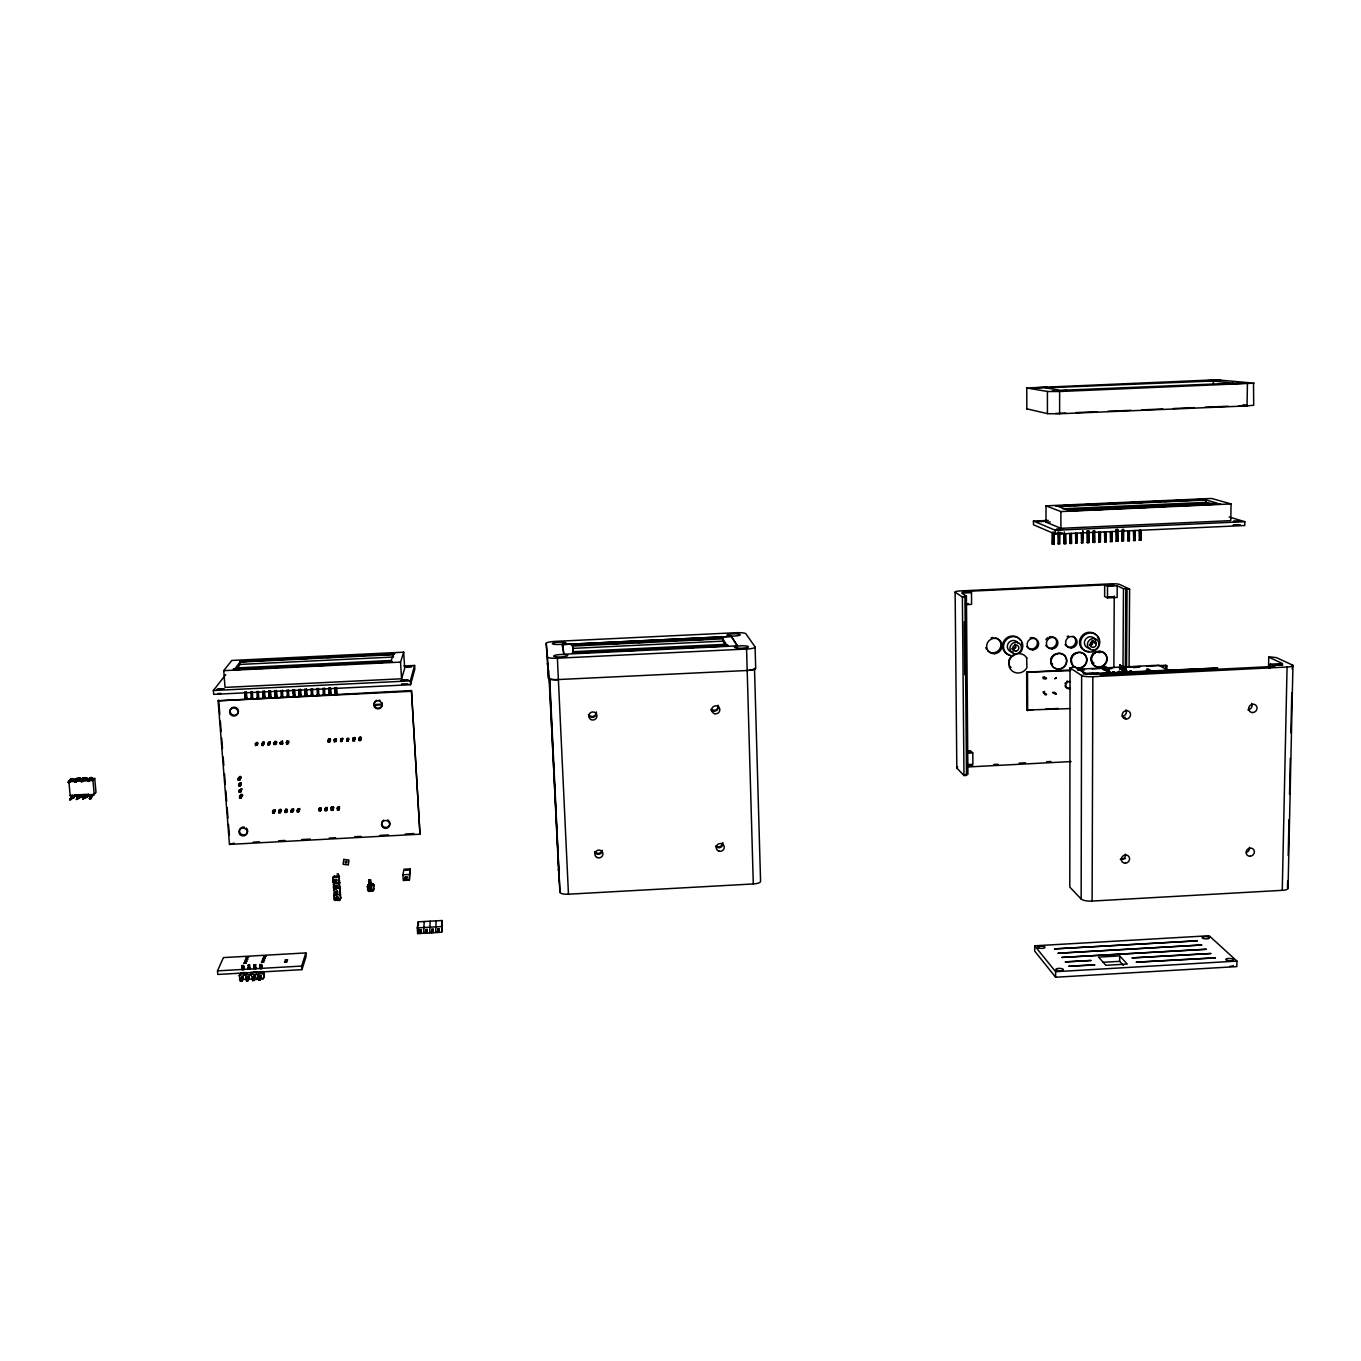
<?xml version="1.0" encoding="UTF-8"?>
<svg xmlns="http://www.w3.org/2000/svg" width="1361" height="1361" viewBox="0 0 1361 1361"><rect width="100%" height="100%" fill="white"/><g stroke="black" fill="none" stroke-linecap="round" stroke-linejoin="round"><path stroke-width="1.5" d="M1058.467 532.168L1058.467 544.043L1058.109 532.015M1027.334 408.963L1047.834 413.71L1059.624 413.761L1059.624 391.509L1254.093 383.156L1216.445 379.787L1026.551 387.97L1047.817 391.526L1059.624 391.509M1058.109 543.873L1059.845 543.975L1059.845 532.1M1060.899 528.323L1060.899 511.566L1045.997 505.85L1046.014 522.165L1060.899 528.323L1230.786 520.634L1231.059 503.944L1211.596 498.466L1045.997 505.85M1064.285 531.896L1064.285 543.771L1063.911 533.716M1065.289 533.665L1065.646 543.72L1065.663 533.818M1067.79 510.562L1220.579 503.791L1067.79 511.038L1072.536 510.698M1070.086 533.614L1070.086 543.515L1069.712 533.461M1270.119 668.404L1270.204 664.185L1274.815 666.397L1101.049 675.039L1097.476 672.776L1085.074 673.389L1074.799 666.703L1070.035 667.894L1069.797 887.083L1081.144 899.026A8.881 2.552 1.5 0 0 1092.117 901.067L1282.266 890.332A9.051 2.45 2.9 0 0 1287.506 887.389L1287.642 881.043M1071.09 533.393L1071.447 543.447L1071.464 533.546M1075.905 533.342L1075.888 543.243L1075.513 533.189M1075.496 543.09L1077.249 543.175L1077.266 533.291M1081.706 533.087L1081.672 542.988L1081.314 532.934M1081.144 899.026L1081.638 675.515L1070.035 667.894M1082.675 538.803L1082.693 530.892M1081.297 542.818L1083.05 542.92L1083.067 531.045M1087.507 530.841L1087.473 542.716L1087.116 530.688M1088.494 530.62L1088.834 542.648L1088.868 530.79M1093.308 530.586L1093.274 542.444L1092.917 532.406M1092.117 901.067L1092.849 676.689A9.068 1.667 0.1 0 1 1081.638 675.515M1094.278 532.338L1094.635 542.393L1094.669 530.518M1099.093 532.287L1099.059 542.188L1098.701 532.134M1098.667 542.018L1100.42 542.12L1100.471 532.236M1103.363 669.663L1103.38 665.495L1104.145 668.949M1103.703 668.966L1103.38 665.495M1103.822 669.612L1103.839 665.478M1104.894 532.032L1104.843 541.916L1104.503 531.879M1104.673 584.873L1104.622 596.492L1107.48 597.921L1117.143 597.462L1117.211 585.791L1107.531 586.251L1104.673 584.873L969.287 591.235L971.499 592.647L971.584 604.369L965.749 604.658M1105.234 669.85L1104.026 669.646L1106.391 669.646L1105.234 669.85L1105.642 666.584L1106.017 670.105M1105.864 531.811L1106.221 541.848L1106.255 531.964M1105.557 670.122L1105.642 666.584M1106.918 670.905L1105.71 670.684L1108.075 670.684L1106.918 670.905L1107.31 667.622L1107.701 671.143M1107.242 671.177L1107.31 667.622M1107.48 597.921L1107.531 586.251M1108.62 673.695L1108.654 668.744L1109.521 672.283M1109.062 673.219L1108.654 668.744M1109.079 673.661L1109.096 668.71M1110.678 531.76L1110.644 541.661L1110.287 531.607M1111.648 531.556L1112.005 541.593L1112.056 531.709M1113.859 667.605L1114.234 596.033M1116.479 529.531L1116.428 541.389L1116.088 529.378M1117.449 529.31L1117.789 541.321L1117.857 529.463M1119.831 669.578L1120.307 664.661L1120.29 668.829M1120.732 668.183L1119.865 664.678M1121.855 531.079L1121.804 540.963L1123.574 541.066L1123.642 529.208M1123.42 965.442L1119.661 961.342L1119.678 955.898L1098.548 957.123L1105.847 965.323L1127.248 964.064L1119.678 955.898M1122.213 541.117L1122.281 529.259M1121.685 669.068L1122.162 665.767M1122.093 670.956L1122.57 666.005L1122.536 670.922M1122.995 666.924L1123.471 588.735L1117.211 585.791M1123.42 670.105C1123.335 659.83 1125.292 673.678 1123.948 670.054M1123.829 670.344L1123.846 667.06M1124.271 670.327L1123.437 666.822M1125.343 671.279L1125.819 667.962L1125.683 672.351M1125.326 666.805L1125.819 588.632L1123.471 588.735M1126.142 672.368L1125.377 667.979M1126.551 667.536L1127.061 589.211L1125.819 588.632M1128.048 530.977L1127.98 540.861L1127.64 530.824M1129.001 530.756L1129.358 540.793L1129.426 530.909M1129.086 667.417L1129.596 589.092L1119.678 584.464A7.026 0.987 -0.3 0 0 1110.967 583.835L960.441 590.912A6.975 1.021 -0.9 0 0 955.133 592.205L956.817 768.012L963.979 775.549L966.514 775.413L964.949 596.867L964.047 596.254L966.412 596.152L967.926 774.358L965.612 774.477L966.514 775.413M1133.832 530.722L1133.764 540.589L1133.424 530.569M1134.785 530.501L1135.125 540.538L1135.21 530.654M1139.616 530.45L1139.548 540.334L1139.208 530.297M1140.569 530.229L1140.909 540.266L1140.977 530.382M1165.765 669.459L1165.816 665.257L1146.847 666.21M1166.87 670.071L1166.904 665.869L1165.816 665.257M1204.094 499.317L1055.779 506.02L1205.387 499.419L1195.673 500.15M1213.587 504.489L1206.135 502.345L1206.169 499.997L1058.552 506.598L1067.364 509.899L1217.329 503.196L1206.169 499.997M1213.366 384.517L1213.417 380.961L1045.554 387.868L1060.763 390.318L1233.304 383.207L1213.417 380.961M1236.928 961.087L1236.826 966.599L1055.609 977.232L1034.717 951.152L1034.7 945.81L1209.146 935.739L1236.928 961.087L1055.609 971.703L1034.7 945.81M1229.153 516.976L1244.822 521.688L1244.754 525.516L1055.319 534.141L1033.458 524.751L1033.441 521.059L1048.259 520.395M1059.624 413.761L1247.033 405.918L1247.425 383.768M1253.498 382.985L1253.702 405.238L1247.033 405.918M1268.537 667.673L1268.741 657.108L1271.157 656.989L1276.584 657.669L1292.389 665.036L1292.287 669.272M240.591 669.459L233.48 669.646L392.138 661.446L233.514 669.068M1282.266 890.332L1287.064 667.026A9.238 1.599 1 0 0 1292.389 665.036M1288.204 855.627L1288.986 819.628M1289.547 794.212L1290.33 758.213M1290.891 732.796L1291.776 692.562M1288.05 888.035L1292.95 665.444M242.666 795.385L241.85 796.559M263.217 745.147L264 742.17L263.217 745.147L261.754 745.216C265.327 735.433 262.469 752.735 262.537 742.238M276.334 743.497C273.068 739.193 274.684 747.938 276.793 742.357M281.625 810.322L279.617 811.258M330.621 739.635L329.668 742.034L328.205 742.102L328.767 739.142L330.23 739.074C329.532 745.641 326.674 736.556 330.077 740.69M348.807 739.516C344.452 743.327 348.994 734.43 348.229 741.099L346.766 741.167L347.259 738.223M355.272 738.394C351.733 744.059 354.064 733.902 354.404 740.775L352.958 740.86L353.418 737.9L354.881 737.832L354.728 739.448M361.141 738.904C356.803 742.698 361.328 733.817 360.597 740.469L359.134 740.537L359.576 737.594L361.039 737.526L360.597 740.469M441.713 932.2L442.087 920.529L418.218 921.856L417.283 927.896L417.623 933.561L441.713 932.2L442.087 920.529M438.922 931.077L439.195 928.814L437.783 928.9L437.579 932.523L437.493 931.162L438.922 931.077L439.008 932.455L439.195 928.814M436.115 920.853L435.69 932.54M433.189 929.155L432.968 932.795L432.883 931.417L431.454 931.502L431.539 932.863L431.76 929.24L433.189 929.155L433.257 930.516L431.845 930.601L431.76 929.24M430.161 921.193L429.668 932.88M427.167 929.495L426.929 933.136L427.167 929.495L425.738 929.58L425.5 933.204L425.738 929.58M424.19 921.516L423.645 933.221M421.144 929.835L420.889 933.476L421.144 929.835L419.715 929.92L419.46 933.544L419.375 932.183L420.804 932.098M417.623 933.561L418.576 927.47M723.423 637.85L571.212 645.131L723.218 637.714M419.971 834.208L411.464 690.571L218.1 700.796L229.465 844.398L419.971 834.208L411.464 690.571M409.355 880.159L410.018 868.896L404.013 869.22L402.924 874.766L403.281 880.499L409.355 880.159L410.018 868.896M406.82 876.739L406.497 880.21L406.412 878.832L404.983 878.917L405.068 880.295L405.374 876.824L406.82 876.739L406.905 878.117L405.459 878.185M404.983 878.917L405.374 876.824M373.663 890.213L373.816 884.633L372.812 883.765L368.678 884.004L367.351 886.657L368.627 891.404L372.761 891.183L373.816 884.633M372.761 891.183L374.071 888.495M371.179 887.712L369.614 888.308M371.043 890.009L370.481 879.648L368.95 880.125L369.614 890.077L371.043 890.009L370.481 879.648M373.407 886.334L372.812 883.765M369.614 890.077L369.052 879.716M367.351 886.657L368.678 884.004M367.606 890.553L367.776 884.956M225.756 674.597L213.388 690.52L213.694 694.365L410.563 684.719L414.816 669.119L414.595 665.444L403.996 665.971M410.563 684.719L410.341 680.891L414.595 665.444M335.486 893.173L334.057 895.878L334.347 899.842L339.433 900.489L340.828 897.784L339.535 892.952L340.165 888.018L339.144 887.151L339.757 882.217L338.736 881.35L339.365 876.399L338.345 875.548L333.394 876.739L333.139 882.404L339.246 883.918L339.518 887.899L334.551 889.09L333.53 888.223L333.785 882.54L333.53 888.223M339.433 900.489L340.828 897.784M334.194 888.342L333.938 894.041L334.959 894.909L339.025 894.687L340.437 891.982M340.318 899.519L340.556 893.803M337.868 896.967L337.358 900.404L337.868 896.967L336.439 897.052L335.912 900.489L336.439 897.052M339.535 892.952L340.046 895.538M339.518 887.899L340.029 886.181M339.927 893.718L340.165 888.018M336.847 893.207L335.418 893.275L335.504 894.653L336.95 894.585L337.477 891.166L336.031 891.234L334.057 895.878M401.563 678.782L404.676 668.421L403.69 652.191L231.795 660.459L223.731 670.65L225.041 687.407L401.563 678.782L400.542 662.109L403.69 652.191M336.95 894.585L337.477 891.166M339.144 887.151L339.655 889.737M338.736 881.35L338.226 883.051L339.638 880.38M334.347 899.842L334.602 894.143M335.504 894.653L336.031 891.234M339.246 883.918L339.757 882.217M336.456 887.372L335.01 887.44L335.095 888.818L336.541 888.75L337.069 885.348L335.623 885.416L333.666 890.06M336.541 888.75L337.069 885.348M335.095 888.818L335.623 885.416M339.127 882.081L339.365 876.399M336.66 879.512L336.133 882.898L336.66 879.512L335.231 879.597L334.704 882.983L335.231 879.597M338.838 878.083L338.345 875.548M333.139 882.404L333.394 876.739M332.85 878.406L334.279 875.769M301.921 969.644L306.123 956.443L305.868 952.921L223.408 957.6L217.505 970.869L217.794 974.459L301.921 969.644L301.649 966.072L305.868 952.921M238.873 777.352L239.978 776.416M393.261 654.692L391.27 660.459L235.487 667.979L240.012 662.075L393.261 654.692L393.414 657.04L240.182 664.423L236.797 668.88M338.94 809.965L339.484 806.716L338.038 806.784L337.477 810.05L338.94 809.965L339.569 808.111M337.477 810.05L338.123 808.179M328.205 739.448L329.94 738.649M333.751 807.89L332.782 810.288L331.335 810.373L331.914 807.107L333.36 807.039L332.782 810.288M359.032 737.9L360.138 736.964M359.134 740.537L359.678 739.006M331.335 810.373L331.914 807.107M354.881 737.832L354.404 740.775M352.958 740.86L353.418 737.9M257.603 978.491L262.758 979.086L264.357 976.194L264.068 972.383L252.908 972.111L251.275 975.003L252.602 979.682L256.719 979.444L258.93 971.771M325.772 807.43L325.177 810.697L326.64 810.612L327.218 807.362M326.64 810.612L327.32 808.757M262.758 979.086L264.357 976.194M325.177 810.697L325.874 808.825M260.07 980.141L261.142 975.701L259.713 975.769L258.539 978.865L258.641 980.209L260.07 980.141L261.142 975.701M263.643 978.134L264.068 972.383M252.159 974.051L257.314 974.663L262.316 973.472L263.047 971.533M258.641 980.209L259.713 975.769M256.719 979.444L257.467 977.487M348.229 741.099L348.722 738.138M319.648 807.754L319.018 811.02L320.481 810.935L321.094 807.685M261.754 968.964C263.234 962.925 258.233 963.214 260.342 969.049M320.481 810.935C323.663 807.941 317.181 807.175 319.137 810.101M346.766 741.167L347.361 739.635M254.014 980.481L255.102 976.041L253.673 976.126L252.483 979.205L252.585 980.566L254.014 980.481L255.102 976.041M256.293 973.813L257.042 971.873M252.585 980.566L253.673 976.126M253.997 965.187L255.596 964.66L253.997 965.187L254.32 969.389M247.957 980.839L249.063 976.381L247.634 976.466L246.409 979.563L246.528 980.907L247.957 980.839L247.855 979.478L246.409 979.563M250.254 974.17L251.019 972.23L252.04 973.064L251.275 975.003L246.12 974.408L245.541 979.171L246.562 980.022L251.581 978.831M342.411 740.061C339.161 735.927 341.798 744.994 342.564 738.462L341.101 738.53L340.59 741.473L342.053 741.405L342.751 738.428M340.59 741.473L341.203 739.942M246.528 980.907L247.634 976.466M342.053 741.405L342.564 738.462M246.12 974.408L246.902 972.452L245.235 975.361L240.08 974.748L239.196 975.701L240.523 980.362L245.541 979.171M249.59 965L247.991 965.527L249.59 965L249.897 968.896M244.214 974.51L244.997 972.571L246.018 973.404M241.884 981.179L243.024 976.739L241.612 976.807L240.353 979.903L240.455 981.264L241.884 981.179L243.024 976.739M240.455 981.264L241.612 976.807M239.502 979.529L240.302 977.572M240.08 974.748L240.88 972.809L244.997 972.571M335.861 741.711L336.388 738.768L334.942 738.836L334.398 741.796L336.49 740.18M239.196 975.701L240.88 972.809M243.721 970.002C245.201 963.945 240.199 964.234 242.292 970.087M334.398 741.796L335.027 740.248M298.722 811.734L299.386 808.57L298.722 811.734L297.276 811.819L297.923 808.638M329.668 742.034L330.23 739.074M328.205 742.102L328.869 740.571M297.276 811.819L298.025 810.033M292.564 812.058L293.244 808.893L292.564 812.058L291.101 812.143L291.781 808.961M291.101 812.143L291.883 810.356L293.347 810.288M285.878 809.097L284.942 812.466L286.405 812.398C289.553 809.795 283.871 808.927 285.129 811.649M286.405 812.398L287.103 809.217L285.47 809.54M334.942 687.815L335.333 693.736L336.745 693.668L336.473 687.492M280.23 812.721L281.046 810.935L279.6 811.003L278.784 812.789L280.23 812.721L280.944 809.54L279.328 809.863M335.333 693.736L335.061 687.56M278.784 812.789L279.498 809.608L280.944 809.353M328.937 688.105L329.345 694.025L330.757 693.957L330.485 687.781M274.071 813.044L274.803 809.863L274.071 813.044L272.608 813.112L273.34 809.931M272.608 813.112L273.459 811.326M329.345 694.025L329.056 687.849M324.769 694.263L323.34 694.331L324.769 694.263L324.479 688.071M318.763 694.552L317.351 694.62L318.763 694.552L318.491 688.36M286.593 743.957L287.29 740.996L286.593 743.957L288.855 742.34M288.056 743.889L288.753 740.911M312.758 694.842L311.346 694.91L312.758 694.842L312.486 688.666M229.465 844.398L234.211 843.157M282.459 743.106C274.02 741.064 287.92 747.019 281.098 741.303L280.383 744.263L281.846 744.195L282.305 741.047M280.383 744.263L281.217 742.715M281.846 744.195L282.561 741.235M304.915 689.295L305.34 695.216L306.752 695.148L306.48 688.955M305.34 695.216L305.068 689.023M276.589 741.779L274.888 741.422L274.173 744.586L276.487 742.953M275.637 744.518L276.385 741.541L274.65 741.626L275.671 743.599M298.91 689.585L299.335 695.505L300.747 695.437L300.475 689.244M274.173 744.586L274.922 741.609M69.615 780.891L73.46 779.275L71.01 779.411C65.957 786.114 69.224 777.658 73.511 778.662L73.545 780.227L71.095 780.346L71.044 778.781M299.335 695.505L299.063 689.312M241.101 798.056L242.003 794.841L239.536 796.729L239.638 798.141L241.101 798.056L242.003 794.841M70.976 779.445L94.726 778.458L96.002 792.408L94.232 794.467L70.194 795.709L68.867 781.707L70.755 779.683M270.193 741.847L267.862 743.48L267.964 744.892L269.427 744.824L270.193 741.847L268.287 742.204M239.638 798.141L240.54 794.909M269.325 744.688C271.162 739.21 264.868 747.07 270.295 743.276M267.964 744.892L268.832 743.344M240.642 792.102L241.543 788.887L239.077 790.758L239.179 792.17L240.642 792.102L241.543 788.887M292.904 689.874L293.33 695.811L294.742 695.726L294.469 689.551M239.179 792.17L240.199 790.367M293.33 695.811L294.895 695.471M240.182 786.131L241.084 782.949L240.182 786.131L238.719 786.199L239.621 783.017M1123.335 668.863L1121.005 668.812L1122.144 668.591M261.754 745.216L262.639 743.65M94.232 794.467L92.956 780.465L94.726 778.458M89.554 779.394C84.042 784.855 96.92 775.6 89.741 777.829L88.516 779.768L89.605 779.87L88.516 779.768M92.106 777.846L89.656 777.982L89.792 779.394L92.361 779.07M239.723 780.159L240.625 776.995L238.141 778.815L238.26 780.227L239.723 780.159L240.625 776.995M288.736 696.032L287.307 696.1L288.736 696.032L288.464 689.84M238.26 780.227L239.264 778.475M85.726 779.904L84.042 779.683L85.726 779.904C89.758 776.638 81.269 777.097 81.286 780.125L82.579 779.751L81.286 780.125M82.613 781.775L81.099 781.384L86.985 779.53L86.951 777.965M257.008 745.454L257.807 742.477L256.344 742.562L255.545 745.522L257.909 743.889M255.545 745.522L256.446 743.974M282.731 696.322L281.302 696.39L282.731 696.322L282.442 690.129M79.465 780.227L77.798 779.989L79.465 780.227C83.548 776.961 75.042 777.42 75.042 780.448L76.369 780.551L76.233 779.155L80.656 778.934L80.758 779.853L75.042 780.448M80.758 779.853L80.724 778.288M71.095 780.346L73.511 778.662M274.854 690.759L275.296 696.696L276.708 696.628L276.436 690.418M275.296 696.696L275.007 690.503M268.832 691.065L269.274 696.985L270.686 696.917L270.414 690.725M269.274 696.985L269.002 690.793M1096.915 674.205L1089.157 674.222L1217.772 668.047L1097.97 673.27M262.809 691.354L263.251 697.274L264.68 697.206L264.408 691.014M263.251 697.274L262.979 691.082M258.658 697.512L257.229 697.581L258.658 697.512L258.386 691.303M252.636 697.802L251.207 697.87L252.636 697.802L252.363 691.609M244.725 692.239L245.184 698.176L246.613 698.108L246.341 691.898M245.184 698.176L244.912 691.966M287.035 740.996L287.715 742.953M93.654 795.011L90.779 796.627M90.064 796.491L91.204 795.147C92.973 792.544 86.849 800.489 90.966 798.703L93.722 793.973M89.367 798.788L90.813 797.087M84.161 796.968L82.851 796.865L84.161 796.968L82.732 799.128L87.308 797.104L88.482 794.246L74.923 795.028M82.698 798.652L87.257 796.627L88.482 794.246M82.732 799.128L84.212 797.427M82.885 797.342L84.076 794.484M81.065 797.427L82.255 794.569L81.031 796.951L76.471 799.451L81.031 796.951M82.851 796.865L84.008 795.522L88.414 795.3M76.471 799.451C80.639 797.121 74.413 797.019 77.968 797.75M76.641 797.665L77.73 794.875M76.437 798.975L77.917 797.291M88.142 781.503L92.123 778.339L89.673 778.475M76.607 797.189L77.781 795.845L82.204 795.624M73.851 797.801L74.991 795.998L72.541 796.117L69.717 799.792L73.851 797.801L72.422 797.563M69.717 799.792L72.609 795.079L72.541 796.117M81.133 781.86L82.579 779.751M76.352 782.099L74.821 781.707L76.352 782.099L77.798 779.989M74.872 782.184L76.301 778.509M333.258 884.242L334.16 883.272M68.101 782.524L69.7 782.439L71.18 780.329L68.05 782.048M401.648 683.885L407.909 683.885M263.881 744.042L264.204 742.408M320.975 809.268L320.618 810.22M333.224 808.621C326.555 804.47 335.725 813.708 331.999 808.502M233.48 669.595L234.5 668.863M239.689 661.021L394.809 653.603L239.723 661.633M75.059 796.44L75.059 794.943M70.194 795.709L71.163 795.147M579.735 653.059L572.488 653.212L728.033 645.267L572.488 652.685L573.389 652.889M240.472 778.713L241.288 777.539L240.302 776.45M241.39 790.622L241.782 788.631M274.667 811.819L275.415 810.356M299.233 810.527L299.998 809.063M1108.245 596.798L1113.468 596.747M354.455 739.584L352.873 738.206L354.592 737.407M240.097 785.62C243.364 784.736 238.498 781.52 238.856 784.821M221.162 693.464L218.066 693.464M1058.824 532.832C1051.1 533.614 1066.956 533.886 1061.342 532.832M1102.75 962.312L1119.661 961.342M417.283 927.896L441.372 926.535M421.212 931.196L419.8 931.264L419.715 929.92M425.823 930.941L427.252 930.856M439.28 930.175L437.868 930.261L437.783 928.9M425.415 931.843L426.844 931.758M241.969 965.868L243.381 965.8M260.019 964.847L261.431 964.762M217.505 970.869L301.649 966.072M241.714 978.168L243.143 978.083M247.753 977.81L249.165 977.725L249.063 976.381M253.775 977.47L255.205 977.385M259.815 977.13L261.244 977.045M240.353 979.903L241.782 979.818M252.483 979.205L253.912 979.12M258.539 978.865L259.968 978.78M336.984 873.966L338.396 873.881L338.498 875.259M405.272 870.291L408.912 870.087M333.751 877.437L337.817 877.216M402.924 874.766L408.998 874.442M335.316 880.975L336.762 880.89M334.602 881.605L336.048 881.52M368.95 880.125L370.379 880.04M370.821 883.425L372.251 883.357L372.336 884.718M335.725 886.794L337.154 886.709M368.236 885.705L372.387 885.467M369.835 889.175L371.264 889.09M336.133 892.612L337.562 892.527M336.524 898.413L337.97 898.345M335.81 899.111L337.256 899.026M1121.294 858.791L1125.53 858.553M548.687 670.275L559.932 892.272A8.319 2.382 -3 0 0 568.456 894.194L753.296 883.952A8.268 2.365 -1.4 0 0 760.561 881.162L754.504 668.37M253.231 842.153L259.56 841.813M278.58 840.792L284.925 840.452M301.819 839.55L310.274 839.091M329.294 838.087L335.623 837.747M354.643 836.726L360.988 836.386M379.991 835.382L388.446 834.922M405.357 834.021L413.795 833.578M70.959 778.934L73.409 778.798M76.216 778.662L80.622 778.441M82.443 778.339L86.866 778.118M82.46 778.832L86.883 778.611L86.985 779.53M69.768 780.227L82.698 779.564L82.528 778.186M84.161 779.479L93.807 778.985M68.867 781.707L92.956 780.465M88.108 781.027L89.384 781.435M238.141 778.815L239.604 778.747M238.6 784.804L240.063 784.719M91.204 795.147L93.671 795.011M77.849 796.287L82.358 796.015M84.076 795.981L88.584 795.692M966.769 750.983L970.597 750.779L972.792 752.939L972.894 764.321L967.127 764.61M69.666 799.332L70.942 799.741M89.316 798.312L90.966 798.703M239.077 790.758L240.54 790.69M967.025 753.245L972.792 752.939M242.598 795.079C241.169 792.306 238.498 797.427 242.122 796.236M239.536 796.729L240.999 796.661M968.386 765.801L972.622 765.58M993.768 764.474L998.004 764.253M1019.151 763.147L1025.496 762.823M1046.643 761.718L1050.879 761.497M967.518 766.992L1071.107 761.565M272.506 811.717L273.952 811.632M278.665 811.394L280.128 811.309M284.84 811.071L286.303 810.986M290.999 810.748L292.462 810.663M297.174 810.424L298.62 810.339M318.933 809.608L320.379 809.54M325.075 809.285L326.538 809.217M331.233 808.961L332.696 808.893M337.392 808.638L338.838 808.57M373.901 704.539L382.322 704.13M1069.729 708.605L1026.772 710.051L1026.653 672.164L1070.937 669.969M1077.266 669.646L1083.594 669.34M1092.015 668.914L1111.001 667.979M1119.422 667.57L1140.518 666.516M373.646 705.27L382.084 704.862M1026.653 672.164L1069.763 670.701M1078.218 670.275L1084.547 669.952M1105.659 668.914L1112.005 668.591M1133.118 667.553L1139.463 667.23M1160.576 666.192L1166.904 665.869M1270.204 664.185L1282.47 663.573L1268.741 657.108M1083.152 674.018L1093.734 673.491M1043.053 676.995L1046.473 678.441L1045.18 679.156L1043.224 677.761L1043.224 678.833M1092.849 676.689L1287.064 667.026M1043.241 692.715L1046.49 694.739L1045.197 694.79L1043.241 691.643M1045.197 694.161L1046.49 694.093M1052.887 692.222L1056.17 694.246L1052.716 692.749M255.426 744.11L256.906 744.025M261.652 743.786L263.115 743.718M267.862 743.48L269.325 743.412M274.071 743.157L275.534 743.089M280.281 742.851L281.744 742.783M286.49 742.545L287.954 742.46M328.103 740.69L329.566 740.622M334.296 740.367L335.759 740.299M340.488 740.061L341.951 739.993M346.681 739.755L348.127 739.669M352.856 739.431L354.966 739.244M359.032 739.125L360.495 739.057M1026.772 710.051L1033.084 709.727M1045.69 709.098L1058.28 708.452M562.365 644.536L731.418 636.404L737.543 645.846L563.709 654.25L562.365 644.536L562.791 648.602M242.479 661.599L250.9 661.191M269.818 660.289L278.239 659.881M297.157 658.962L307.671 658.469M326.606 657.55L335.01 657.142M353.945 656.24L364.459 655.73M383.377 654.811L391.798 654.42M580.62 645.335L589.109 644.927M608.18 644.008L618.796 643.498M637.867 642.579L646.356 642.171M665.444 641.252L676.043 640.742M695.131 639.823L703.62 639.415M572.556 646.067L722.861 638.836L726.23 644.28L573.491 651.664L572.556 646.067L573.287 652.14M572.658 648.397L722.946 641.15L724.63 643.889M259.679 668.54L270.278 668.013M289.366 667.094L297.855 666.686M316.943 665.767L327.559 665.257M344.52 664.44L355.136 663.913M374.224 662.994L382.713 662.586M598.704 652.14L607.142 651.732M626.111 650.813L636.642 650.303M655.628 649.401L664.049 648.993M683.018 648.074L693.566 647.564M710.425 646.747L720.973 646.237M223.731 670.65L400.542 662.109M755.083 646.951L745.896 633.767A9.289 1.531 -1.8 0 0 735.672 632.729L555.373 641.371A9.357 1.548 -2.6 0 0 546.22 643.362L547.479 657.006A9.714 1.667 -2.6 0 0 557.381 658.214L746.577 649.044A9.663 1.65 -1.7 0 0 755.083 646.951L755.695 668.302A9.646 1.752 -1.7 0 1 747.189 670.497L558.367 679.547A8.489 1.548 -2.7 0 1 549.708 678.407L559.932 892.272M213.388 690.52L410.341 680.891M245.371 697.904L246.783 697.836M263.422 697.019L264.851 696.951M269.444 696.713L270.856 696.645M275.449 696.424L276.878 696.356M299.488 695.233L300.9 695.165M305.476 694.944L306.906 694.876M329.464 693.77L330.876 693.702M218.1 700.796L411.26 691.303M971.499 592.647L961.734 593.107L966.412 596.152M955.133 592.205L962.38 596.986L964.949 596.867M1127.061 589.211L1129.596 589.092M1062.975 506.071L1069.304 505.799M1073.506 505.611L1081.944 505.22M1092.475 504.761L1113.536 503.825M1124.067 503.349L1130.379 503.06M1134.598 502.872L1143.019 502.498M1153.55 502.039L1159.861 501.75M1164.08 501.563L1174.611 501.086M1185.142 500.627L1191.453 500.338M1062.771 508.759L1206.135 502.345M1083.016 510.222L1091.403 509.848M1095.605 509.66L1103.975 509.286M1114.455 508.827L1120.749 508.538M1124.935 508.351L1133.322 507.976M1143.801 507.5L1152.189 507.126M1156.391 506.938L1164.761 506.564M1175.241 506.088L1181.535 505.816M1185.72 505.629L1194.107 505.254M1204.587 504.778L1212.974 504.404M1060.899 511.566L1231.059 503.944M1046.014 522.165L1050.25 521.978M1033.441 521.059L1055.319 530.28L1244.822 521.688M1052.291 532.27L1052.308 544.145L1054.043 544.247L1054.043 532.372M1063.911 543.617L1065.646 543.72M1069.712 543.345L1071.447 543.447M1087.082 542.546L1088.834 542.648M1092.883 542.29L1094.635 542.393M1104.452 541.763L1106.221 541.848M1110.236 541.491L1112.005 541.593M1116.02 541.236L1117.789 541.321M1127.571 540.691L1129.358 540.793M1133.356 540.436L1135.125 540.538M1139.123 540.164L1140.909 540.266M1055.115 413.489L1065.663 413.046M1076.211 412.604L1097.323 411.72M1107.871 411.277L1131.076 410.307M1141.641 409.865L1162.736 408.981M1173.284 408.538L1194.397 407.654M1204.944 407.211L1228.166 406.241M1238.714 405.799L1247.152 405.459L1243.154 404.88M965.51 604.335L968.283 603.638M966.786 752.786L969.866 752.157L967.059 751.476M241.543 796.61L240.659 796.321M332.645 808.808L331.642 806.869L333.7 807.294M360.461 736.999L361.363 737.781M1054.043 544.247L1053.669 532.202M1052.308 544.145L1052.665 532.423M1168.061 670.412L1158.823 665.206L1078.882 669.17L1086.98 674.444M1121.719 665.784L1122.57 666.005M291.9 810.612L293.619 810.527L293.704 809.115M285.334 811.888L286.814 811.99L287.29 810.646M1026.653 657.856L1026.926 667.741A9.952 9.51 -43.9 0 1 1012.244 671.041A9.952 9.51 -43.9 0 1 1012.21 656.172A9.952 9.51 -43.9 0 1 1026.909 658.043M1044.329 676.944L1046.473 678.441M1054.163 692.171L1056.153 693.6M262.316 973.472L263.336 974.323M334.874 898.107L335.878 898.958M273.476 743.123L274.514 744.025M737.271 645.829L731.214 636.455L562.603 644.553L563.947 654.199M73.443 779.309L73.545 780.227M92.191 777.692L92.242 779.275M546.22 643.362L548.5 678.458A9.697 1.769 -2.7 0 0 558.401 679.768M242.156 965.425L242.462 969.321M218.662 700.047L219.819 714.814M220.329 721.126L221.162 731.674M221.656 737.985L222.489 748.533M223.153 756.971L223.816 765.392M224.497 773.831L225.331 784.361M225.824 790.69L226.658 801.221M227.151 807.549L227.985 818.097M228.495 824.409L229.329 834.956M260.189 964.388L260.495 968.3M234.194 668.897L234.228 669.765M255.596 964.66L255.749 969.321M254.184 964.745L254.473 968.641M248.161 965.085L248.468 968.981M243.568 965.34L243.874 969.236M256.957 691.388L257.229 697.581M250.934 691.677L251.207 697.87M246.154 692.171L246.613 698.108M240.012 662.075L240.182 664.423M261.601 964.32L261.907 968.215M270.261 690.98L270.686 696.917M264.238 691.286L264.68 697.206M287.035 689.908L287.307 696.1M280.876 690.469L281.302 696.39M276.266 690.69L276.708 696.628M306.344 689.21L306.752 695.148M300.322 689.517L300.747 695.437M294.316 689.806L294.742 695.726M293.057 689.619L293.33 693.566M338.804 879.665L338.889 881.026M339.604 891.183L339.689 892.544M323.067 688.139L323.34 694.331M317.062 688.428L317.351 694.62M311.074 688.734L311.346 694.91M336.354 687.747L336.745 693.668M330.349 688.037L330.757 693.957M393.992 653.45L393.89 654.318M391.305 661.293L391.185 662.178M418.218 921.856L418.456 925.599M557.381 658.214L568.456 894.194M549.334 677.404L559.065 880.941M547.479 657.006L548.5 678.458M573.321 652.497L573.406 653.365M722.861 638.836L722.946 641.15M746.577 649.044L753.296 883.952M964.268 621.722L964.728 674.767M962.38 596.986L963.979 775.549M1026.772 388.021L1026.84 409.338M1027.521 672.793L1027.64 710.731M1055.609 971.703L1055.609 977.232M1055.319 530.28L1055.319 534.141M1047.409 391.475L1047.426 413.642M1044.516 691.575L1044.516 692.647M1044.346 691.456L1044.363 693.157M1233.253 965.544A3.828 1.191 3.2 0 1 1229.8 966.327M1093.972 663.062A5.971 5.665 -45.6 0 1 1092.781 662.195M1091.862 661.038A5.971 5.665 -45.6 0 1 1099.841 652.702M1071.77 662.024A5.971 5.682 -45.3 0 1 1076.84 653.042M1052.597 664.185A5.971 5.682 -44.9 0 1 1051.679 663.028M1051.083 661.65A5.971 5.682 -44.9 0 1 1056.714 654.029M1011.053 667.519A7.826 7.486 -44 0 1 1009.828 665.988M1009.045 664.185A7.826 7.486 -44 0 1 1016.412 654.199M1056.612 668.846A8.081 7.69 -44.8 0 1 1052.614 656.376A8.081 7.69 -44.8 0 1 1065.799 657.448A8.081 7.69 -44.8 0 1 1058.654 669.017M1074.884 667.162A8.081 7.673 -45.2 0 1 1074.322 653.909A8.081 7.673 -45.2 0 1 1086.588 658.384A8.081 7.673 -45.2 0 1 1076.789 667.843M956.817 768.012A6.856 1.565 -0.1 0 1 957.753 766.821M1016.072 646.934A5.699 5.444 -44.8 0 1 1015.289 648.193M1014.217 649.231A5.699 5.444 -44.8 0 1 1012.924 649.963M1093.291 640.81A5.699 5.41 -46.3 0 1 1090.501 645.743M1072.91 636.336A5.886 5.614 -46.1 0 1 1074.084 645.318A5.886 5.614 -46.1 0 1 1065.051 644.57M1067.16 636.608A5.886 5.614 -46.1 0 1 1068.538 635.978M1049.365 636.897A5.886 5.614 -45.7 0 1 1056.272 640.163A5.886 5.614 -45.7 0 1 1053.295 647.479A5.886 5.614 -45.7 0 1 1045.877 645.505M1045.877 639.755A5.886 5.614 -45.7 0 1 1047.97 637.543M1030.158 637.833A5.886 5.631 -45.3 0 1 1037.082 641.082A5.886 5.631 -45.3 0 1 1034.122 648.414A5.886 5.631 -45.3 0 1 1026.687 646.441M995.18 637.68A7.86 7.537 -44.5 0 1 999.91 648.704A7.86 7.537 -44.5 0 1 987.814 650.898M986.589 649.367A7.86 7.537 -44.5 0 1 985.806 647.547M991.182 637.867A7.86 7.537 -44.5 0 1 993.173 637.509M1090.161 648.278A5.92 5.614 -46.3 0 1 1084.428 643.294A5.92 5.614 -46.3 0 1 1089.191 636.88A5.92 5.614 -46.3 0 1 1095.741 640.759M1095.945 642.239A5.92 5.614 -46.3 0 1 1095.741 643.736M1092.032 640.368A3.147 2.994 -46.3 0 1 1089.344 645.114M1015.085 644.11A3.147 3.011 -44.8 0 1 1011.648 648.806M1094.925 641.763A5.716 5.427 -46.3 0 1 1094.737 643.209M1013.162 652.055A5.92 5.665 -44.8 0 1 1007.429 647.547A5.92 5.665 -44.8 0 1 1011.138 640.929A5.92 5.665 -44.8 0 1 1018.147 643.141M1097.408 636.676A9.85 9.357 -46.3 0 1 1098.361 638.938M1089.055 651.46A9.85 9.357 -46.3 0 1 1080.243 638.615A9.85 9.357 -46.3 0 1 1095.894 634.753M1021.482 642.681A9.85 9.425 -44.8 0 1 1021.499 647.666M1009.743 655.032A9.85 9.425 -44.8 0 1 1004.52 640.129A9.85 9.425 -44.8 0 1 1020.512 640.402M1013.179 655.9A9.867 9.425 -44.8 0 1 1003.806 644.229A9.867 9.425 -44.8 0 1 1017.926 637.68A9.867 9.425 -44.8 0 1 1019.984 652.753M1070.324 687.56A3.726 3.539 -43.8 0 1 1065 685.621M1065 683.749A3.726 3.539 -43.8 0 1 1065.357 682.848M1066.701 681.453A3.726 3.539 -43.8 0 1 1067.568 681.044M1070.392 688.615A3.743 3.556 -43.8 0 1 1065.799 685.332A3.743 3.556 -43.8 0 1 1070.392 681.606M1125.921 709.779A4.321 4.083 -43.4 0 1 1122.247 716.243M1125.411 854.13A4.253 3.981 -37.6 0 1 1120.307 859.386M1125.326 717.23A6.346 5.988 -43.4 0 1 1123.829 717.91M1249.398 847.291A4.236 3.93 -40.3 0 1 1246.387 852.411M1251.593 703.382A4.321 4.032 -45.5 0 1 1247.867 709.83M558.231 870.053A8.013 2.212 -3 0 1 558.469 869.475M711.174 710.527A11.517 11.228 -24.5 0 1 714.151 710.748M596.254 712.092A4.1 3.998 -11.1 0 1 593.583 717.145A4.1 3.998 -11.1 0 1 588.445 714.559M602.311 851.305A4.049 3.896 -11.3 0 1 594.519 851.731M722.759 842.748A4.032 3.879 -20.5 0 1 715.512 846.1M718.387 705.985A4.083 3.981 -25.6 0 1 711.054 709.387M754.47 668.761A8.438 1.531 -1.7 0 1 749.213 670.122M717.996 705.236A4.066 3.964 -25.6 0 1 711.361 709.421M596.288 712.364A4.083 3.998 -11.1 0 1 588.769 714.746M722.555 842.765A4.015 3.879 -20.5 0 1 716.669 846.457M602.157 850.302A4.032 3.896 -11.3 0 1 594.825 851.629M547.207 664.015A9.323 1.633 -2.7 0 1 547.871 663.368M238.243 709.983A4.185 4.032 18.5 0 1 234.619 715.257A4.185 4.032 18.5 0 1 230.196 710.374A4.185 4.032 18.5 0 1 236.116 707.618M237.018 708.213A4.185 4.032 18.5 0 1 237.75 709.03M247.498 829.785A4.134 3.947 12 0 1 242.836 834.888A4.134 3.947 12 0 1 240.472 828.373M241.271 827.692A4.134 3.947 12 0 1 244.368 827.148M246.29 828.066A4.134 3.947 12 0 1 247.021 828.849M382.135 702.854A4.134 4.032 11.8 0 1 379.532 707.924A4.134 4.032 11.8 0 1 374.292 705.321A4.134 4.032 11.8 0 1 376.895 700.252M379.021 700.149A4.134 4.032 11.8 0 1 380.059 700.507M389.263 821.312A4.083 3.947 5.1 0 1 388.106 826.756A4.083 3.947 5.1 0 1 382.441 825.617A4.083 3.947 5.1 0 1 383.598 820.156M387.681 819.951A4.083 3.947 5.1 0 1 388.565 820.53M223.799 688.751L217.114 689.398L223.799 688.751M238.345 778.237C240.182 782.677 241.731 774.868 238.345 778.237M239.281 790.18C241.118 794.586 242.666 786.811 239.281 790.18M239.74 796.117C241.577 800.54 243.126 792.765 239.74 796.117M255.324 743.94C257.144 748.397 258.726 740.554 255.324 743.94M272.625 811.428C274.446 815.817 275.994 808.077 272.625 811.428M278.784 811.105C280.604 815.494 282.152 807.754 278.784 811.105M286.32 742.374C288.141 746.832 289.723 738.989 286.32 742.374M291.101 810.458C292.904 814.848 294.469 807.107 291.101 810.458M297.242 810.135C299.063 814.524 300.628 806.784 297.242 810.135M324.888 808.672C326.691 813.061 328.256 805.321 324.888 808.672M334.04 739.959C335.844 744.416 337.443 736.59 334.04 739.959M337.171 808.026C338.957 812.415 340.539 804.691 337.171 808.026M1282.589 664.985L1274.73 664.985L1282.589 664.985M1215.407 957.855L1136.367 962.176L1215.407 957.855M1210.78 953.517L1132.216 957.889L1210.78 953.517M1206.203 949.229L1061.699 957.429L1206.186 949.315M1201.678 944.993L1058.16 953.227L1201.678 944.993M1197.221 940.825L1054.571 948.889L1197.221 940.825M1094.703 964.898L1069.014 966.208L1094.703 964.898M1090.859 960.492L1065.374 961.887L1090.859 960.492M1240.126 525.091L1233.406 525.193L1240.126 525.091M1240.194 521.263L1233.474 521.365L1240.194 521.263M1150.76 670.446L1148.395 670.395L1150.726 670.497M1148.939 669.408L1146.591 669.357L1148.939 669.408M1126.823 670.888L1124.492 670.837L1126.823 670.888M1121.651 667.775L1119.286 667.775L1121.651 667.775M1109.759 671.739L1107.395 671.739L1109.759 671.739M1104.724 668.608L1102.41 668.557L1104.724 668.608M286.899 961.785L284.551 962.006L286.899 961.785M287.545 959.896L285.215 960.134L287.545 959.896M1113.978 585.315L1107.939 585.366L1113.978 585.315M262.129 967.212L259.764 967.433L262.129 967.212M263.881 961.887L261.533 962.108L263.881 961.887M265.31 958.127L262.979 958.263L265.31 958.127M264.595 959.998L262.248 960.22L264.595 959.998M256.106 967.552L253.741 967.79L256.106 967.552M266.007 956.256L263.694 956.392L266.007 956.256M250.101 967.892L247.736 968.028L250.101 967.892M244.078 968.232L241.714 968.471L244.078 968.232M247.039 961.002L244.691 961.223L247.039 961.002M247.787 959.114L245.456 959.335L247.787 959.114M246.256 962.873L243.908 963.112L246.256 962.873M248.553 957.259L246.222 957.481L248.553 957.259M1246.421 383.173L1231.807 383.581L1246.421 383.173M343.755 859.42L343.125 864.303L348.331 864.933L348.96 860.05L343.755 859.42M407.841 679.905L401.308 680.381L407.841 679.905M411.617 666.618L405.255 666.924L411.617 666.618M1062.992 529.31L1056.357 529.395L1062.992 529.31M1220.664 380.331L1206.595 380.723L1220.664 380.331M968.522 592.154L962.55 592.205L968.522 592.154M1043.836 521.365L1037.439 521.467L1043.836 521.365M1056.885 653.79L1054.979 654.675A8.081 7.69 -44.8 0 0 1054.401 667.996A8.081 7.69 -44.8 0 0 1066.701 662.297A8.081 7.69 -44.8 0 0 1056.885 653.79M1066.922 390.573L1052.478 390.964L1066.922 390.573M1047.375 387.443L1033.475 387.834L1047.375 387.443M346.715 861.462L345.286 861.53L345.371 862.908L346.817 862.84L346.715 861.462M1113.927 671.807L1112.549 671.875L1113.927 671.807M1119.763 671.517L1118.385 671.585L1119.763 671.517M1125.581 671.228L1124.203 671.296L1125.581 671.228M1131.416 670.939L1130.038 671.007L1131.416 670.939M1056.153 677.965L1054.86 678.663L1056.153 677.965M1038.8 947.988A3.641 1.14 1.4 0 0 1044.908 947.63A3.641 1.14 1.4 0 0 1040.485 946.133A3.641 1.14 1.4 0 0 1038.8 947.988M1203.362 938.478A3.692 1.106 2.8 0 0 1209.402 938.12A3.692 1.106 2.8 0 0 1204.587 936.657A3.692 1.106 2.8 0 0 1203.362 938.478M1227.112 960.407A3.828 1.174 3.2 0 0 1233.355 960.049A3.828 1.174 3.2 0 0 1228.303 958.467A3.828 1.174 3.2 0 0 1227.112 960.407M1056.953 970.376A3.777 1.208 1.8 0 0 1063.264 970.002A3.777 1.208 1.8 0 0 1058.637 968.386A3.777 1.208 1.8 0 0 1056.953 970.376M1098.939 667.009A8.081 7.656 -45.6 0 0 1105.812 654.879A8.081 7.656 -45.6 0 0 1092.185 655.543A8.081 7.656 -45.6 0 0 1098.939 667.009M1099.229 667.196A8.081 7.673 -45.6 0 0 1106.119 655.049A8.081 7.673 -45.6 0 0 1092.475 655.713A8.081 7.673 -45.6 0 0 1099.229 667.196M1079.086 668.2A8.081 7.69 -45.2 0 0 1085.959 656.053A8.081 7.69 -45.2 0 0 1072.298 656.717A8.081 7.69 -45.2 0 0 1079.086 668.2M1015.765 653.892A5.954 5.682 -44.8 0 0 1020.784 644.927A5.954 5.682 -44.8 0 0 1010.696 645.403A5.954 5.682 -44.8 0 0 1015.765 653.892M1015.765 651.17A3.181 3.028 -44.8 0 0 1018.436 646.39A3.181 3.028 -44.8 0 0 1013.06 646.662A3.181 3.028 -44.8 0 0 1015.765 651.17M1093.155 650.099A5.954 5.648 -46.3 0 0 1098.208 641.15A5.954 5.648 -46.3 0 0 1088.171 641.643A5.954 5.648 -46.3 0 0 1093.155 650.099M1093.172 647.394A3.181 3.011 -46.3 0 0 1095.86 642.613A3.181 3.011 -46.3 0 0 1090.518 642.885A3.181 3.011 -46.3 0 0 1093.172 647.394M1092.628 651.681A9.867 9.374 -46.3 0 0 1097 635.383A9.867 9.374 -46.3 0 0 1080.906 640.47A9.867 9.374 -46.3 0 0 1092.628 651.681M1071.328 648.023A5.903 5.614 -46 0 0 1076.33 639.126A5.903 5.614 -46 0 0 1066.361 639.619A5.903 5.614 -46 0 0 1071.328 648.023M1052.121 648.959A5.903 5.631 -45.7 0 0 1057.123 640.061A5.903 5.631 -45.7 0 0 1047.136 640.555A5.903 5.631 -45.7 0 0 1052.121 648.959M1032.897 649.895A5.903 5.648 -45.3 0 0 1037.882 640.997A5.903 5.648 -45.3 0 0 1027.878 641.49A5.903 5.648 -45.3 0 0 1032.897 649.895M994.398 653.705A7.877 7.554 -44.4 0 0 1001.015 641.831A7.877 7.554 -44.4 0 0 987.661 642.477A7.877 7.554 -44.4 0 0 994.398 653.705M1126.33 719.033A4.338 4.1 -43.4 0 0 1130.038 712.535A4.338 4.1 -43.4 0 0 1122.723 712.892A4.338 4.1 -43.4 0 0 1126.33 719.033M1250.164 856.256A4.27 3.964 -40.2 0 0 1253.872 849.927A4.27 3.964 -40.2 0 0 1246.693 850.336A4.27 3.964 -40.2 0 0 1250.164 856.256M1125.411 863.18A4.27 3.998 -37.5 0 0 1129.069 856.835A4.27 3.998 -37.5 0 0 1121.838 857.226A4.27 3.998 -37.5 0 0 1125.411 863.18M1252.8 712.569A4.355 4.049 -45.4 0 0 1256.56 706.087A4.355 4.049 -45.4 0 0 1249.279 706.461A4.355 4.049 -45.4 0 0 1252.8 712.569M590.946 719.578A4.117 4.032 -11.2 0 0 596.969 715.784A4.117 4.032 -11.2 0 0 590.64 712.603A4.117 4.032 -11.2 0 0 590.946 719.578M719.288 851.237A4.049 3.896 -20.5 0 0 724.086 846.185A4.049 3.896 -20.5 0 0 717.281 844.79A4.049 3.896 -20.5 0 0 719.288 851.237M597.02 857.498A4.066 3.93 -11.3 0 0 602.957 853.772A4.066 3.93 -11.3 0 0 596.73 850.71A4.066 3.93 -11.3 0 0 597.02 857.498M714.848 713.742A4.1 3.998 -25.6 0 0 719.68 708.571A4.1 3.998 -25.6 0 0 712.807 707.108A4.1 3.998 -25.6 0 0 714.848 713.742M554.471 644.348A6.788 1.123 -2.6 0 0 565.734 643.294A6.788 1.123 -2.6 0 0 557.227 642.324A6.788 1.123 -2.6 0 0 554.471 644.348M555.9 656.836A7.043 1.208 -2.6 0 0 567.588 655.713A7.043 1.208 -2.6 0 0 558.759 654.658A7.043 1.208 -2.6 0 0 555.9 656.836M729.343 635.944A6.754 1.123 -1.8 0 0 740.248 634.906A6.754 1.123 -1.8 0 0 731.129 633.988A6.754 1.123 -1.8 0 0 729.343 635.944M737.135 648.057A6.992 1.191 -1.7 0 0 748.414 646.968A6.992 1.191 -1.7 0 0 738.921 645.948A6.992 1.191 -1.7 0 0 737.135 648.057M230.315 714.185A4.202 4.032 18.4 0 0 237.546 713.827A4.202 4.032 18.4 0 0 233.463 707.941A4.202 4.032 18.4 0 0 230.315 714.185M239.672 834.157A4.151 3.947 12 0 0 246.817 833.783A4.151 3.947 12 0 0 242.785 828.032A4.151 3.947 12 0 0 239.672 834.157M374.496 707.039A4.151 4.032 11.8 0 0 381.658 706.682A4.151 4.032 11.8 0 0 377.695 700.813A4.151 4.032 11.8 0 0 374.496 707.039M382.9 827.369A4.1 3.947 5.1 0 0 389.637 825.242A4.1 3.947 5.1 0 0 384.312 820.683A4.1 3.947 5.1 0 0 382.9 827.369"/></g></svg>
